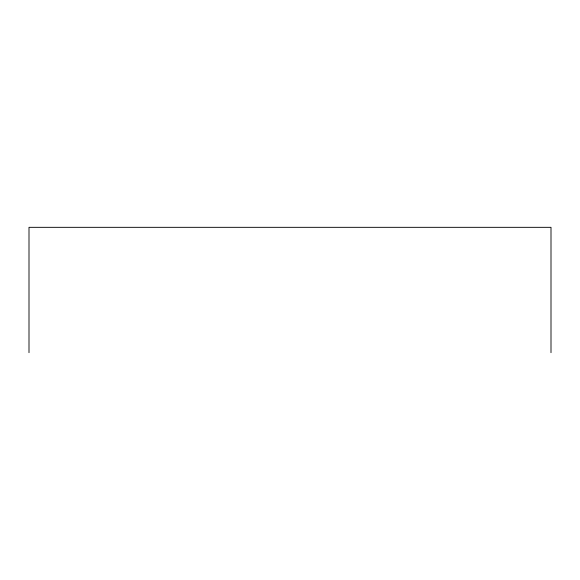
<?xml version="1.0" encoding="UTF-8"?>
<svg xmlns="http://www.w3.org/2000/svg" width="580" height="580" viewBox="0 0 580 580"><rect width="100%" height="100%" fill="white"/><g stroke="black" fill="none" stroke-linecap="round" stroke-linejoin="round"><path stroke-width="0.87" d="M551 352.669L551 227.331L29 227.331L29 352.669"/></g></svg>
